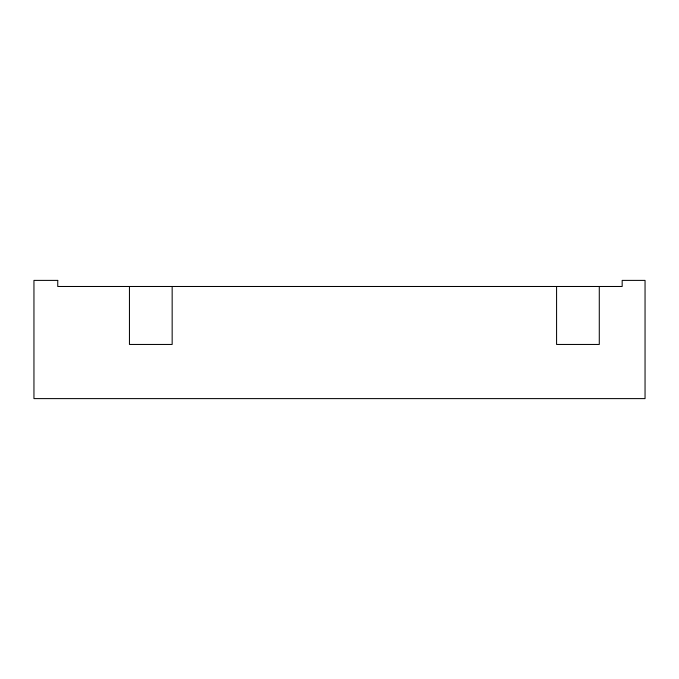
<?xml version="1.0" encoding="UTF-8"?>
<svg xmlns="http://www.w3.org/2000/svg" width="679" height="679" viewBox="0 0 679 679"><rect width="100%" height="100%" fill="white"/><g stroke="black" fill="none" stroke-linecap="round" stroke-linejoin="round"><path stroke-width="1.02" d="M599.285 286.487L599.285 344.457L556.576 344.457L556.576 286.487M172.16 286.487L172.16 344.457L129.451 344.457L129.451 286.487M57.749 280.393L33.95 280.393L33.95 398.607L645.05 398.607L645.05 280.393L622.168 280.393L622.168 286.487L57.749 286.487L57.749 280.393"/></g></svg>
